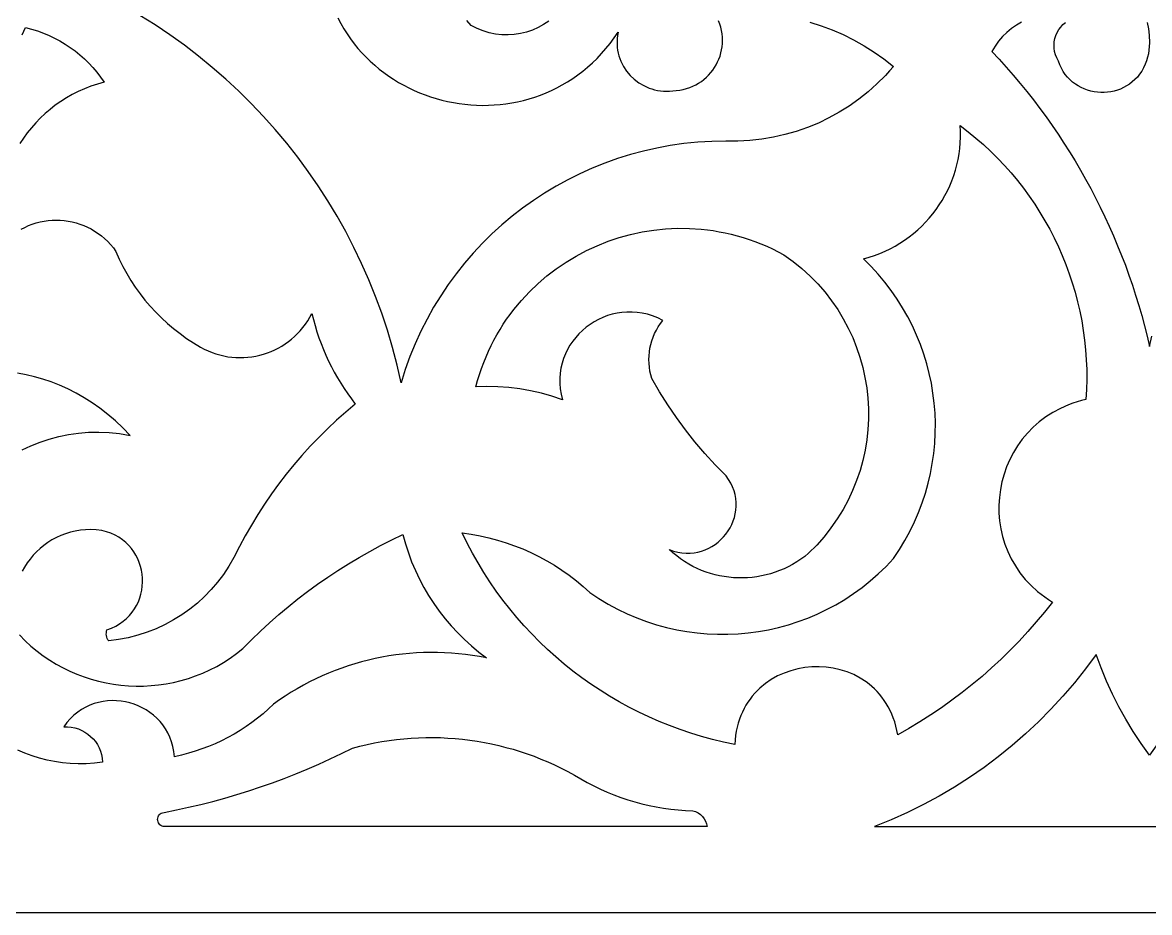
# Model space of a CAD drawing. Extents: x -350 to 350, y -250 to 250.
# Drawn here: x -49.1 to 3.4, y -194 to -152.5 of the extents above; entities that cross this region are included whole.
import ezdxf

# ---------------------------------------------------------------- set-up
doc = ezdxf.new("R2010")
doc.units = 0
doc.layers.add('BITMAP_LAYER', color=18, linetype='CONTINUOUS')
doc.layers.add('LAYER_2', color=174, linetype='CONTINUOUS')

msp = doc.modelspace()

# ---------------------------------------------------------------- linework, layer by layer
at = {"layer": 'BITMAP_LAYER'}
for points in [[(-12.445, -152.516), (-11.92, -152.684), (-11.404, -152.878), (-10.898, -153.098), (-10.402, -153.344), (-9.919, -153.615), (-9.449, -153.911), (-8.993, -154.232), (-8.553, -154.578), (-8.735, -154.791), (-8.923, -154.997), (-9.315, -155.392), (-9.727, -155.762), (-10.158, -156.106), (-10.606, -156.425), (-11.071, -156.717), (-11.552, -156.982), (-12.046, -157.219), (-12.553, -157.428), (-13.072, -157.609), (-13.601, -157.76), (-14.139, -157.882), (-14.685, -157.973), (-15.237, -158.033), (-15.515, -158.052), (-15.795, -158.062), (-16.075, -158.065), (-16.357, -158.059), (-17.011, -158.071), (-17.661, -158.11), (-18.304, -158.175), (-18.94, -158.266), (-19.569, -158.382), (-20.189, -158.522), (-20.802, -158.687), (-21.404, -158.875), (-21.997, -159.087), (-22.58, -159.322), (-23.151, -159.579), (-23.711, -159.857), (-24.258, -160.158), (-24.792, -160.479), (-25.312, -160.821), (-25.819, -161.183), (-26.31, -161.564), (-26.786, -161.965), (-27.246, -162.384), (-27.689, -162.821), (-28.115, -163.277), (-28.523, -163.749), (-28.912, -164.238), (-29.282, -164.744), (-29.632, -165.266), (-29.962, -165.803), (-30.271, -166.355), (-30.558, -166.921), (-30.822, -167.502), (-31.064, -168.096), (-31.282, -168.703), (-31.477, -169.323), (-31.664, -168.497), (-31.878, -167.68), (-32.117, -166.874), (-32.38, -166.078), (-32.668, -165.293), (-32.98, -164.52), (-33.316, -163.759), (-33.675, -163.01), (-34.057, -162.275), (-34.461, -161.552), (-34.888, -160.844), (-35.335, -160.15), (-35.804, -159.471), (-36.294, -158.807), (-36.804, -158.159), (-37.335, -157.527), (-37.884, -156.911), (-38.453, -156.313), (-39.041, -155.733), (-39.647, -155.17), (-40.271, -154.626), (-40.912, -154.101), (-41.571, -153.596), (-42.246, -153.11), (-42.938, -152.645), (-43.645, -152.201)], [(-34.427, -152.318), (-34.291, -152.574), (-34.147, -152.822), (-33.994, -153.063), (-33.833, -153.296), (-33.663, -153.521), (-33.486, -153.738), (-33.302, -153.948), (-33.11, -154.149), (-32.911, -154.342), (-32.706, -154.526), (-32.494, -154.703), (-32.277, -154.871), (-32.054, -155.031), (-31.825, -155.182), (-31.592, -155.325), (-31.353, -155.459), (-31.11, -155.584), (-30.863, -155.701), (-30.613, -155.809), (-30.358, -155.908), (-30.101, -155.998), (-29.84, -156.079), (-29.577, -156.15), (-29.311, -156.213), (-29.044, -156.267), (-28.774, -156.311), (-28.503, -156.346), (-28.231, -156.372), (-27.959, -156.388), (-27.685, -156.394), (-27.412, -156.391), (-27.138, -156.378), (-26.865, -156.356), (-26.593, -156.323), (-26.321, -156.281), (-26.051, -156.229), (-25.782, -156.166), (-25.515, -156.094), (-25.251, -156.012), (-24.988, -155.919), (-24.729, -155.816), (-24.473, -155.703), (-24.22, -155.579), (-23.97, -155.445), (-23.725, -155.3), (-23.484, -155.144), (-23.248, -154.978), (-23.016, -154.801), (-22.79, -154.614), (-22.569, -154.415), (-22.354, -154.205), (-22.145, -153.985), (-21.942, -153.753), (-21.747, -153.51), (-21.558, -153.256), (-21.376, -152.991), (-21.401, -153.134), (-21.417, -153.276), (-21.423, -153.417), (-21.421, -153.556), (-21.411, -153.693), (-21.392, -153.828), (-21.365, -153.961), (-21.331, -154.09), (-21.24, -154.341), (-21.121, -154.577), (-20.976, -154.798), (-20.808, -155), (-20.617, -155.182), (-20.406, -155.342), (-20.177, -155.477), (-19.932, -155.586), (-19.804, -155.63), (-19.672, -155.666), (-19.538, -155.695), (-19.401, -155.716), (-19.261, -155.728), (-19.119, -155.732), (-18.975, -155.727), (-18.829, -155.714), (-18.661, -155.705), (-18.497, -155.685), (-18.338, -155.654), (-18.183, -155.614), (-18.034, -155.564), (-17.891, -155.505), (-17.753, -155.437), (-17.62, -155.361), (-17.494, -155.277), (-17.375, -155.185), (-17.262, -155.087), (-17.156, -154.981), (-17.057, -154.87), (-16.965, -154.753), (-16.881, -154.631), (-16.805, -154.504), (-16.736, -154.372), (-16.676, -154.237), (-16.625, -154.097), (-16.582, -153.955), (-16.549, -153.81), (-16.525, -153.663), (-16.51, -153.514), (-16.505, -153.363), (-16.51, -153.212), (-16.525, -153.06), (-16.551, -152.908), (-16.587, -152.756), (-16.634, -152.605), (-16.693, -152.455)], [(-24.597, -152.468), (-24.841, -152.633), (-25.097, -152.774), (-25.364, -152.891), (-25.639, -152.984), (-25.921, -153.053), (-26.208, -153.096), (-26.499, -153.115), (-26.79, -153.107), (-27.082, -153.074), (-27.371, -153.015), (-27.656, -152.929), (-27.936, -152.815), (-28.208, -152.675), (-28.41, -152.434)], [(-2.58, -152.522), (-2.821, -152.659), (-3.05, -152.816), (-3.265, -152.993), (-3.466, -153.189), (-3.65, -153.403), (-3.816, -153.635), (-3.964, -153.885), (-3.625, -154.248), (-3.293, -154.617), (-2.968, -154.99), (-2.649, -155.369), (-2.337, -155.752), (-2.032, -156.141), (-1.733, -156.534), (-1.442, -156.931), (-1.157, -157.333), (-0.879, -157.74), (-0.609, -158.151), (-0.345, -158.566), (-0.088, -158.985), (0.161, -159.409), (0.403, -159.836), (0.638, -160.268), (0.866, -160.703), (1.086, -161.141), (1.299, -161.584), (1.505, -162.03), (1.703, -162.479), (1.893, -162.932), (2.076, -163.388), (2.252, -163.847), (2.419, -164.31), (2.579, -164.775), (2.731, -165.243), (2.876, -165.714), (3.012, -166.187), (3.141, -166.664), (3.262, -167.143), (3.374, -167.624), (3.487, -167.143)], [(3.266, -152.53), (3.328, -152.826), (3.364, -153.131), (3.373, -153.474), (3.365, -153.646), (3.349, -153.818), (3.323, -153.988), (3.286, -154.155), (3.238, -154.319), (3.178, -154.479), (3.101, -154.645), (3.013, -154.8), (2.916, -154.943), (2.81, -155.075), (2.696, -155.196), (2.574, -155.306), (2.445, -155.405), (2.311, -155.492), (2.171, -155.569), (2.027, -155.634), (1.878, -155.689), (1.727, -155.732), (1.573, -155.765), (1.417, -155.786), (1.261, -155.797), (1.104, -155.796), (0.947, -155.785), (0.792, -155.763), (0.638, -155.73), (0.487, -155.687), (0.339, -155.632), (0.195, -155.567), (0.056, -155.491), (-0.077, -155.405), (-0.205, -155.307), (-0.326, -155.2), (-0.439, -155.081), (-0.544, -154.952), (-0.64, -154.812), (-0.726, -154.662), (-0.802, -154.502), (-0.867, -154.331), (-0.944, -154.186), (-1.003, -154.037), (-1.043, -153.886), (-1.065, -153.733), (-1.07, -153.581), (-1.058, -153.43), (-1.029, -153.281), (-0.985, -153.137), (-0.925, -152.999), (-0.85, -152.867), (-0.761, -152.744), (-0.658, -152.631), (-0.542, -152.528)], [(-49.124, -153.114), (-48.962, -152.773), (-48.683, -152.845), (-48.408, -152.929), (-48.138, -153.027), (-47.875, -153.137), (-47.617, -153.259), (-47.366, -153.392), (-47.123, -153.538), (-46.886, -153.694), (-46.657, -153.862), (-46.437, -154.04), (-46.225, -154.228), (-46.022, -154.427), (-45.828, -154.636), (-45.644, -154.854), (-45.47, -155.081), (-45.307, -155.318), (-45.621, -155.406), (-45.927, -155.508), (-46.224, -155.624), (-46.514, -155.753), (-46.795, -155.895), (-47.067, -156.05), (-47.329, -156.216), (-47.583, -156.393), (-47.826, -156.582), (-48.06, -156.781), (-48.283, -156.99), (-48.496, -157.208), (-48.697, -157.436), (-48.888, -157.673), (-49.067, -157.918), (-49.235, -158.171)], [(-49.178, -162.167), (-49.007, -162.078), (-48.832, -161.999), (-48.654, -161.932), (-48.473, -161.874), (-48.29, -161.827), (-48.105, -161.791), (-47.919, -161.765), (-47.731, -161.749), (-47.543, -161.744), (-47.356, -161.749), (-47.169, -161.764), (-46.983, -161.789), (-46.798, -161.825), (-46.616, -161.87), (-46.436, -161.926), (-46.259, -161.993), (-46.085, -162.069), (-45.916, -162.155), (-45.75, -162.252), (-45.59, -162.358), (-45.435, -162.475), (-45.286, -162.601), (-45.143, -162.738), (-45.008, -162.884), (-44.879, -163.04), (-44.758, -163.207), (-44.605, -163.554), (-44.438, -163.895), (-44.258, -164.227), (-44.064, -164.551), (-43.857, -164.866), (-43.637, -165.173), (-43.405, -165.469), (-43.162, -165.756), (-42.906, -166.033), (-42.639, -166.299), (-42.361, -166.555), (-42.073, -166.799), (-41.774, -167.031), (-41.465, -167.252), (-41.146, -167.46), (-40.817, -167.655), (-40.642, -167.75), (-40.463, -167.834), (-40.282, -167.908), (-40.099, -167.972), (-39.915, -168.026), (-39.729, -168.07), (-39.542, -168.104), (-39.355, -168.128), (-39.168, -168.143), (-38.98, -168.148), (-38.794, -168.144), (-38.608, -168.131), (-38.423, -168.108), (-38.241, -168.077), (-38.06, -168.036), (-37.881, -167.987), (-37.705, -167.929), (-37.532, -167.863), (-37.363, -167.787), (-37.197, -167.704), (-37.035, -167.612), (-36.878, -167.512), (-36.726, -167.404), (-36.579, -167.288), (-36.437, -167.164), (-36.302, -167.032), (-36.173, -166.893), (-36.05, -166.746), (-35.934, -166.592), (-35.826, -166.431), (-35.725, -166.262), (-35.632, -166.086), (-35.562, -166.373), (-35.484, -166.658), (-35.398, -166.94), (-35.305, -167.22), (-35.204, -167.497), (-35.096, -167.77), (-34.98, -168.041), (-34.857, -168.308), (-34.726, -168.572), (-34.588, -168.833), (-34.443, -169.089), (-34.291, -169.342), (-34.132, -169.591), (-33.966, -169.836), (-33.794, -170.076), (-33.614, -170.312), (-34.056, -170.683), (-34.487, -171.065), (-34.907, -171.459), (-35.316, -171.863), (-35.713, -172.278), (-36.098, -172.703), (-36.471, -173.138), (-36.833, -173.583), (-37.182, -174.038), (-37.518, -174.502), (-37.842, -174.975), (-38.152, -175.457), (-38.45, -175.947), (-38.734, -176.446), (-39.005, -176.952), (-39.262, -177.467), (-39.493, -177.867), (-39.746, -178.25), (-40.021, -178.614), (-40.317, -178.959), (-40.633, -179.284), (-40.967, -179.589), (-41.319, -179.872), (-41.687, -180.133), (-42.071, -180.372), (-42.469, -180.588), (-42.88, -180.779), (-43.303, -180.945), (-43.737, -181.086), (-44.181, -181.201), (-44.635, -181.288), (-45.096, -181.348), (-45.134, -181.291), (-45.165, -181.23), (-45.187, -181.166), (-45.202, -181.101), (-45.208, -181.034), (-45.205, -180.966), (-45.195, -180.899), (-45.175, -180.833), (-44.964, -180.753), (-44.767, -180.659), (-44.585, -180.553), (-44.418, -180.434), (-44.264, -180.304), (-44.126, -180.164), (-44.001, -180.015), (-43.891, -179.858), (-43.795, -179.693), (-43.714, -179.523), (-43.647, -179.347), (-43.593, -179.168), (-43.554, -178.985), (-43.529, -178.799), (-43.518, -178.613), (-43.52, -178.426), (-43.537, -178.24), (-43.567, -178.056), (-43.612, -177.874), (-43.669, -177.696), (-43.741, -177.523), (-43.826, -177.355), (-43.925, -177.194), (-44.037, -177.04), (-44.163, -176.895), (-44.302, -176.759), (-44.454, -176.634), (-44.62, -176.52), (-44.799, -176.419), (-44.991, -176.331), (-45.197, -176.258), (-45.415, -176.2), (-45.671, -176.172), (-45.923, -176.161), (-46.17, -176.168), (-46.413, -176.191), (-46.65, -176.23), (-46.881, -176.284), (-47.105, -176.353), (-47.323, -176.436), (-47.533, -176.532), (-47.736, -176.641), (-47.93, -176.762), (-48.115, -176.895), (-48.292, -177.039), (-48.458, -177.194), (-48.614, -177.358), (-48.76, -177.531), (-48.894, -177.714), (-49.017, -177.904), (-49.128, -178.101)], [(-49.122, -172.452), (-48.714, -172.259), (-48.293, -172.089), (-47.86, -171.944), (-47.417, -171.824), (-46.965, -171.731), (-46.503, -171.665), (-46.034, -171.626), (-45.558, -171.617), (-45.076, -171.637), (-44.589, -171.688), (-44.097, -171.77), (-44.438, -171.421), (-44.786, -171.095), (-45.14, -170.792), (-45.501, -170.511), (-45.867, -170.253), (-46.239, -170.016), (-46.615, -169.801), (-46.996, -169.608), (-47.38, -169.435), (-47.768, -169.282), (-48.158, -169.15), (-48.55, -169.037), (-48.943, -168.944), (-49.338, -168.871)], [(-49.251, -181.071), (-48.988, -181.336), (-48.715, -181.586), (-48.432, -181.821), (-48.141, -182.04), (-47.841, -182.243), (-47.534, -182.431), (-47.219, -182.603), (-46.899, -182.759), (-46.572, -182.9), (-46.24, -183.025), (-45.904, -183.134), (-45.564, -183.227), (-45.22, -183.304), (-44.873, -183.366), (-44.524, -183.411), (-44.174, -183.44), (-43.822, -183.454), (-43.471, -183.451), (-43.119, -183.432), (-42.768, -183.397), (-42.419, -183.346), (-42.072, -183.279), (-41.727, -183.195), (-41.385, -183.095), (-41.048, -182.979), (-40.715, -182.846), (-40.386, -182.697), (-40.064, -182.532), (-39.748, -182.35), (-39.438, -182.151), (-39.136, -181.936), (-38.843, -181.704), (-38.439, -181.294), (-38.026, -180.894), (-37.605, -180.503), (-37.174, -180.123), (-36.735, -179.753), (-36.288, -179.393), (-35.832, -179.044), (-35.369, -178.705), (-34.897, -178.377), (-34.418, -178.06), (-33.932, -177.755), (-33.438, -177.46), (-32.937, -177.176), (-32.43, -176.904), (-31.916, -176.644), (-31.395, -176.395), (-31.277, -176.825), (-31.14, -177.247), (-30.986, -177.662), (-30.814, -178.069), (-30.624, -178.467), (-30.418, -178.856), (-30.195, -179.236), (-29.956, -179.606), (-29.701, -179.965), (-29.43, -180.313), (-29.144, -180.649), (-28.843, -180.973), (-28.528, -181.284), (-28.199, -181.583), (-27.856, -181.867), (-27.499, -182.138), (-27.824, -182.076), (-28.15, -182.023), (-28.476, -181.978), (-28.803, -181.943), (-29.129, -181.915), (-29.456, -181.897), (-29.783, -181.887), (-30.109, -181.885), (-30.434, -181.891), (-30.759, -181.907), (-31.084, -181.93), (-31.407, -181.962), (-31.729, -182.002), (-32.05, -182.05), (-32.369, -182.107), (-32.687, -182.172), (-33.003, -182.244), (-33.316, -182.325), (-33.628, -182.414), (-33.938, -182.512), (-34.245, -182.617), (-34.549, -182.73), (-34.851, -182.851), (-35.149, -182.98), (-35.445, -183.116), (-35.737, -183.261), (-36.026, -183.413), (-36.311, -183.574), (-36.593, -183.741), (-36.87, -183.917), (-37.144, -184.1), (-37.413, -184.291), (-37.655, -184.519), (-37.905, -184.738), (-38.162, -184.947), (-38.425, -185.146), (-38.696, -185.336), (-38.973, -185.516), (-39.256, -185.686), (-39.545, -185.846), (-39.839, -185.996), (-40.139, -186.135), (-40.444, -186.263), (-40.753, -186.381), (-41.067, -186.488), (-41.385, -186.584), (-41.707, -186.668), (-42.033, -186.742), (-42.06, -186.498), (-42.105, -186.266), (-42.168, -186.043), (-42.246, -185.832), (-42.34, -185.631), (-42.448, -185.442), (-42.57, -185.265), (-42.704, -185.099), (-42.85, -184.946), (-43.006, -184.805), (-43.172, -184.676), (-43.346, -184.56), (-43.529, -184.458), (-43.717, -184.369), (-43.912, -184.293), (-44.112, -184.232), (-44.315, -184.184), (-44.521, -184.151), (-44.73, -184.133), (-44.939, -184.13), (-45.149, -184.141), (-45.358, -184.169), (-45.564, -184.211), (-45.769, -184.27), (-45.969, -184.345), (-46.165, -184.437), (-46.355, -184.545), (-46.539, -184.671), (-46.715, -184.813), (-46.882, -184.973), (-47.041, -185.151), (-47.188, -185.347), (-47.01, -185.347), (-46.836, -185.365), (-46.668, -185.399), (-46.506, -185.45), (-46.35, -185.515), (-46.203, -185.595), (-46.065, -185.689), (-45.937, -185.794), (-45.82, -185.912), (-45.714, -186.04), (-45.621, -186.179), (-45.542, -186.327), (-45.477, -186.483), (-45.428, -186.646), (-45.396, -186.816), (-45.38, -186.992), (-45.761, -187.04), (-46.14, -187.067), (-46.515, -187.073), (-46.885, -187.059), (-47.252, -187.025), (-47.613, -186.971), (-47.968, -186.899), (-48.317, -186.809), (-48.659, -186.701), (-48.993, -186.575), (-49.319, -186.433)], [(3.764, -186.123), (3.374, -186.665), (2.984, -186.123), (2.616, -185.567), (2.27, -184.998), (1.948, -184.416), (1.648, -183.821), (1.372, -183.216), (1.12, -182.6), (0.892, -181.974), (0.399, -182.644), (-0.117, -183.294), (-0.656, -183.924), (-1.218, -184.532), (-1.8, -185.119), (-2.403, -185.684), (-3.027, -186.226), (-3.67, -186.744), (-4.331, -187.24), (-5.011, -187.71), (-5.708, -188.157), (-6.422, -188.578), (-7.152, -188.973), (-7.897, -189.342), (-8.657, -189.684), (-9.432, -189.999), (3.374, -189.999), (16.18, -189.999)]]:
    msp.add_lwpolyline(points, dxfattribs=at)
for points in [[(-5.436, -157.337), (-5.065, -157.622), (-4.705, -157.919), (-4.356, -158.225), (-4.018, -158.541), (-3.691, -158.866), (-3.375, -159.2), (-3.071, -159.544), (-2.778, -159.895), (-2.497, -160.255), (-2.228, -160.623), (-1.971, -160.998), (-1.726, -161.381), (-1.493, -161.771), (-1.272, -162.167), (-1.064, -162.57), (-0.869, -162.979), (-0.687, -163.393), (-0.517, -163.814), (-0.361, -164.239), (-0.218, -164.669), (-0.088, -165.104), (0.028, -165.543), (0.131, -165.985), (0.22, -166.432), (0.294, -166.882), (0.355, -167.335), (0.402, -167.79), (0.434, -168.249), (0.452, -168.709), (0.455, -169.171), (0.443, -169.634), (0.417, -170.099), (0.206, -170.151), (0, -170.21), (-0.2, -170.275), (-0.396, -170.348), (-0.77, -170.512), (-1.123, -170.7), (-1.453, -170.911), (-1.762, -171.144), (-2.048, -171.396), (-2.311, -171.667), (-2.551, -171.954), (-2.769, -172.256), (-2.962, -172.571), (-3.132, -172.899), (-3.278, -173.237), (-3.4, -173.583), (-3.497, -173.937), (-3.569, -174.297), (-3.616, -174.66), (-3.638, -175.026), (-3.635, -175.393), (-3.605, -175.76), (-3.55, -176.124), (-3.468, -176.484), (-3.359, -176.839), (-3.224, -177.187), (-3.062, -177.527), (-2.872, -177.857), (-2.655, -178.175), (-2.409, -178.48), (-2.136, -178.77), (-1.834, -179.043), (-1.672, -179.174), (-1.503, -179.299), (-1.327, -179.42), (-1.144, -179.536), (-1.515, -180.006), (-1.897, -180.465), (-2.291, -180.914), (-2.696, -181.353), (-3.112, -181.781), (-3.539, -182.198), (-3.977, -182.604), (-4.424, -182.998), (-4.882, -183.381), (-5.349, -183.752), (-5.826, -184.112), (-6.313, -184.459), (-6.809, -184.794), (-7.313, -185.117), (-7.826, -185.427), (-8.348, -185.724), (-8.388, -185.517), (-8.435, -185.317), (-8.491, -185.124), (-8.554, -184.939), (-8.625, -184.76), (-8.703, -184.588), (-8.788, -184.424), (-8.88, -184.267), (-8.978, -184.116), (-9.082, -183.973), (-9.193, -183.836), (-9.308, -183.707), (-9.429, -183.584), (-9.555, -183.469), (-9.685, -183.36), (-9.82, -183.258), (-10.102, -183.076), (-10.398, -182.92), (-10.706, -182.792), (-11.024, -182.691), (-11.349, -182.617), (-11.679, -182.57), (-12.013, -182.55), (-12.347, -182.556), (-12.679, -182.589), (-13.008, -182.648), (-13.33, -182.734), (-13.644, -182.845), (-13.948, -182.982), (-14.238, -183.146), (-14.514, -183.335), (-14.772, -183.549), (-14.894, -183.666), (-15.01, -183.789), (-15.121, -183.919), (-15.227, -184.054), (-15.326, -184.196), (-15.419, -184.345), (-15.506, -184.499), (-15.585, -184.66), (-15.658, -184.827), (-15.723, -185), (-15.78, -185.18), (-15.829, -185.366), (-15.87, -185.557), (-15.902, -185.755), (-15.926, -185.959), (-15.94, -186.169), (-16.46, -186.06), (-16.975, -185.936), (-17.484, -185.797), (-17.987, -185.644), (-18.484, -185.477), (-18.975, -185.295), (-19.459, -185.1), (-19.937, -184.89), (-20.407, -184.668), (-20.869, -184.432), (-21.324, -184.183), (-21.771, -183.922), (-22.21, -183.648), (-22.64, -183.361), (-23.062, -183.062), (-23.474, -182.751), (-23.877, -182.429), (-24.271, -182.095), (-24.655, -181.749), (-25.028, -181.393), (-25.392, -181.025), (-25.744, -180.647), (-26.086, -180.258), (-26.416, -179.859), (-26.735, -179.449), (-27.043, -179.03), (-27.338, -178.601), (-27.621, -178.163), (-27.892, -177.715), (-28.149, -177.258), (-28.394, -176.793), (-28.626, -176.318), (-28.209, -176.377), (-27.797, -176.452), (-27.389, -176.544), (-26.986, -176.651), (-26.588, -176.773), (-26.196, -176.911), (-25.809, -177.064), (-25.43, -177.232), (-25.057, -177.415), (-24.692, -177.612), (-24.335, -177.824), (-23.986, -178.05), (-23.646, -178.29), (-23.315, -178.543), (-22.993, -178.81), (-22.682, -179.09), (-22.262, -179.371), (-21.833, -179.63), (-21.396, -179.867), (-20.951, -180.082), (-20.5, -180.275), (-20.042, -180.446), (-19.58, -180.595), (-19.113, -180.723), (-18.643, -180.829), (-18.169, -180.913), (-17.694, -180.976), (-17.217, -181.018), (-16.739, -181.039), (-16.262, -181.038), (-15.785, -181.016), (-15.31, -180.974), (-14.837, -180.91), (-14.368, -180.826), (-13.902, -180.721), (-13.441, -180.595), (-12.986, -180.449), (-12.537, -180.282), (-12.094, -180.095), (-11.659, -179.887), (-11.233, -179.659), (-10.816, -179.412), (-10.409, -179.144), (-10.012, -178.856), (-9.627, -178.548), (-9.254, -178.221), (-8.894, -177.873), (-8.548, -177.506), (-8.272, -177.093), (-8.017, -176.671), (-7.783, -176.242), (-7.571, -175.805), (-7.38, -175.362), (-7.209, -174.914), (-7.06, -174.46), (-6.932, -174.003), (-6.824, -173.541), (-6.738, -173.077), (-6.672, -172.611), (-6.626, -172.143), (-6.602, -171.674), (-6.597, -171.206), (-6.613, -170.737), (-6.65, -170.271), (-6.707, -169.806), (-6.784, -169.344), (-6.881, -168.885), (-6.998, -168.43), (-7.136, -167.98), (-7.293, -167.536), (-7.47, -167.098), (-7.667, -166.666), (-7.883, -166.243), (-8.12, -165.827), (-8.376, -165.421), (-8.651, -165.024), (-8.946, -164.637), (-9.26, -164.261), (-9.594, -163.898), (-9.947, -163.546), (-9.685, -163.473), (-9.43, -163.388), (-9.181, -163.293), (-8.937, -163.189), (-8.7, -163.074), (-8.469, -162.949), (-8.245, -162.816), (-8.027, -162.673), (-7.817, -162.522), (-7.614, -162.363), (-7.419, -162.195), (-7.231, -162.02), (-7.052, -161.837), (-6.88, -161.647), (-6.717, -161.45), (-6.563, -161.247), (-6.417, -161.037), (-6.28, -160.821), (-6.153, -160.6), (-6.035, -160.373), (-5.927, -160.141), (-5.828, -159.904), (-5.74, -159.663), (-5.662, -159.417), (-5.595, -159.168), (-5.538, -158.915), (-5.492, -158.659), (-5.458, -158.399), (-5.435, -158.137), (-5.423, -157.872), (-5.424, -157.605)], [(-18.991, -177.09), (-18.792, -177.16), (-18.595, -177.211), (-18.401, -177.244), (-18.209, -177.259), (-18.021, -177.259), (-17.837, -177.242), (-17.658, -177.21), (-17.484, -177.164), (-17.316, -177.105), (-17.154, -177.032), (-16.999, -176.947), (-16.852, -176.851), (-16.713, -176.744), (-16.582, -176.628), (-16.461, -176.502), (-16.349, -176.367), (-16.248, -176.225), (-16.157, -176.075), (-16.078, -175.92), (-16.011, -175.758), (-15.957, -175.592), (-15.915, -175.422), (-15.887, -175.248), (-15.874, -175.071), (-15.875, -174.893), (-15.892, -174.713), (-15.924, -174.533), (-15.973, -174.353), (-16.039, -174.174), (-16.122, -173.997), (-16.224, -173.822), (-16.344, -173.65), (-16.846, -173.139), (-17.328, -172.612), (-17.791, -172.069), (-18.234, -171.51), (-18.657, -170.936), (-19.06, -170.347), (-19.441, -169.744), (-19.801, -169.127), (-19.851, -168.952), (-19.889, -168.774), (-19.916, -168.596), (-19.932, -168.418), (-19.937, -168.239), (-19.931, -168.061), (-19.914, -167.884), (-19.887, -167.708), (-19.848, -167.534), (-19.799, -167.363), (-19.74, -167.195), (-19.67, -167.03), (-19.59, -166.869), (-19.5, -166.713), (-19.4, -166.561), (-19.29, -166.415), (-19.527, -166.3), (-19.766, -166.206), (-20.006, -166.131), (-20.245, -166.077), (-20.485, -166.041), (-20.722, -166.024), (-20.958, -166.024), (-21.191, -166.042), (-21.42, -166.077), (-21.644, -166.127), (-21.864, -166.193), (-22.078, -166.274), (-22.285, -166.369), (-22.484, -166.478), (-22.676, -166.6), (-22.858, -166.735), (-23.031, -166.881), (-23.194, -167.039), (-23.346, -167.208), (-23.486, -167.387), (-23.613, -167.575), (-23.727, -167.772), (-23.826, -167.978), (-23.911, -168.192), (-23.981, -168.413), (-24.034, -168.64), (-24.07, -168.874), (-24.088, -169.113), (-24.088, -169.357), (-24.068, -169.605), (-24.028, -169.857), (-23.968, -170.112), (-24.453, -169.946), (-24.946, -169.806), (-25.445, -169.691), (-25.948, -169.602), (-26.456, -169.539), (-26.966, -169.502), (-27.478, -169.492), (-27.992, -169.508), (-27.913, -169.218), (-27.827, -168.934), (-27.733, -168.654), (-27.631, -168.379), (-27.522, -168.11), (-27.406, -167.845), (-27.283, -167.585), (-27.152, -167.33), (-27.015, -167.08), (-26.871, -166.836), (-26.721, -166.597), (-26.564, -166.364), (-26.401, -166.136), (-26.232, -165.913), (-25.877, -165.485), (-25.5, -165.08), (-25.102, -164.698), (-24.684, -164.34), (-24.249, -164.007), (-23.796, -163.699), (-23.327, -163.417), (-22.844, -163.161), (-22.347, -162.932), (-21.839, -162.73), (-21.32, -162.556), (-20.792, -162.41), (-20.255, -162.294), (-19.712, -162.207), (-19.163, -162.15), (-18.61, -162.123), (-18.054, -162.128), (-17.496, -162.165), (-17.216, -162.195), (-16.937, -162.233), (-16.658, -162.28), (-16.38, -162.335), (-16.101, -162.398), (-15.824, -162.47), (-15.547, -162.55), (-15.272, -162.638), (-14.997, -162.735), (-14.724, -162.841), (-14.452, -162.956), (-14.182, -163.079), (-13.914, -163.212), (-13.647, -163.353), (-13.216, -163.666), (-12.808, -163.998), (-12.426, -164.349), (-12.068, -164.717), (-11.735, -165.1), (-11.427, -165.498), (-11.144, -165.91), (-10.886, -166.334), (-10.654, -166.77), (-10.447, -167.215), (-10.265, -167.67), (-10.109, -168.133), (-9.979, -168.602), (-9.874, -169.077), (-9.795, -169.556), (-9.742, -170.038), (-9.715, -170.523), (-9.714, -171.008), (-9.74, -171.494), (-9.792, -171.978), (-9.87, -172.459), (-9.974, -172.937), (-10.106, -173.41), (-10.263, -173.877), (-10.448, -174.337), (-10.66, -174.789), (-10.898, -175.232), (-11.164, -175.664), (-11.457, -176.084), (-11.777, -176.492), (-12.124, -176.885), (-12.499, -177.264), (-12.678, -177.409), (-12.863, -177.544), (-13.053, -177.67), (-13.246, -177.785), (-13.444, -177.891), (-13.645, -177.987), (-13.85, -178.074), (-14.057, -178.15), (-14.267, -178.217), (-14.479, -178.275), (-14.693, -178.322), (-14.909, -178.36), (-15.125, -178.388), (-15.343, -178.406), (-15.561, -178.415), (-15.779, -178.414), (-15.996, -178.403), (-16.213, -178.383), (-16.43, -178.353), (-16.644, -178.313), (-16.858, -178.264), (-17.069, -178.205), (-17.277, -178.137), (-17.483, -178.059), (-17.686, -177.971), (-17.886, -177.874), (-18.082, -177.767), (-18.273, -177.651), (-18.46, -177.525), (-18.643, -177.39), (-18.82, -177.245)], [(-42.551, -190), (-42.612, -189.983), (-42.665, -189.955), (-42.711, -189.919), (-42.749, -189.876), (-42.778, -189.828), (-42.799, -189.775), (-42.811, -189.719), (-42.815, -189.662), (-42.81, -189.606), (-42.796, -189.551), (-42.773, -189.499), (-42.74, -189.451), (-42.699, -189.41), (-42.648, -189.376), (-42.587, -189.351), (-42.516, -189.336), (-41.944, -189.222), (-41.375, -189.099), (-40.808, -188.966), (-40.244, -188.823), (-39.683, -188.669), (-39.125, -188.506), (-38.57, -188.333), (-38.018, -188.15), (-37.47, -187.957), (-36.925, -187.755), (-36.383, -187.543), (-35.846, -187.321), (-35.313, -187.09), (-34.783, -186.849), (-34.258, -186.598), (-33.737, -186.338), (-33.4, -186.25), (-33.061, -186.17), (-32.721, -186.1), (-32.38, -186.038), (-32.038, -185.984), (-31.696, -185.94), (-31.353, -185.904), (-31.01, -185.877), (-30.666, -185.859), (-30.323, -185.849), (-29.98, -185.848), (-29.637, -185.855), (-29.294, -185.871), (-28.953, -185.896), (-28.612, -185.929), (-28.272, -185.971), (-27.933, -186.021), (-27.596, -186.079), (-27.26, -186.146), (-26.926, -186.222), (-26.594, -186.306), (-26.263, -186.398), (-25.935, -186.499), (-25.609, -186.608), (-25.286, -186.725), (-24.965, -186.85), (-24.647, -186.984), (-24.332, -187.126), (-24.021, -187.276), (-23.712, -187.435), (-23.407, -187.601), (-23.106, -187.776), (-22.806, -187.945), (-22.502, -188.103), (-22.193, -188.252), (-21.88, -188.391), (-21.563, -188.52), (-21.242, -188.639), (-20.918, -188.747), (-20.591, -188.846), (-20.261, -188.934), (-19.928, -189.012), (-19.593, -189.08), (-19.255, -189.137), (-18.916, -189.183), (-18.575, -189.219), (-18.232, -189.244), (-17.888, -189.259), (-17.761, -189.302), (-17.644, -189.363), (-17.538, -189.44), (-17.443, -189.53), (-17.363, -189.633), (-17.297, -189.746), (-17.249, -189.868), (-17.218, -189.998)]]:
    msp.add_lwpolyline(points, close=True, dxfattribs=at)
at = {"layer": 'LAYER_2'}
msp.add_lwpolyline([(294, 194), (-176.804, 194), (-294, 76.804), (-294, -194), (294, -194)], close=True, dxfattribs=at)

doc.saveas('drawing.dxf')
